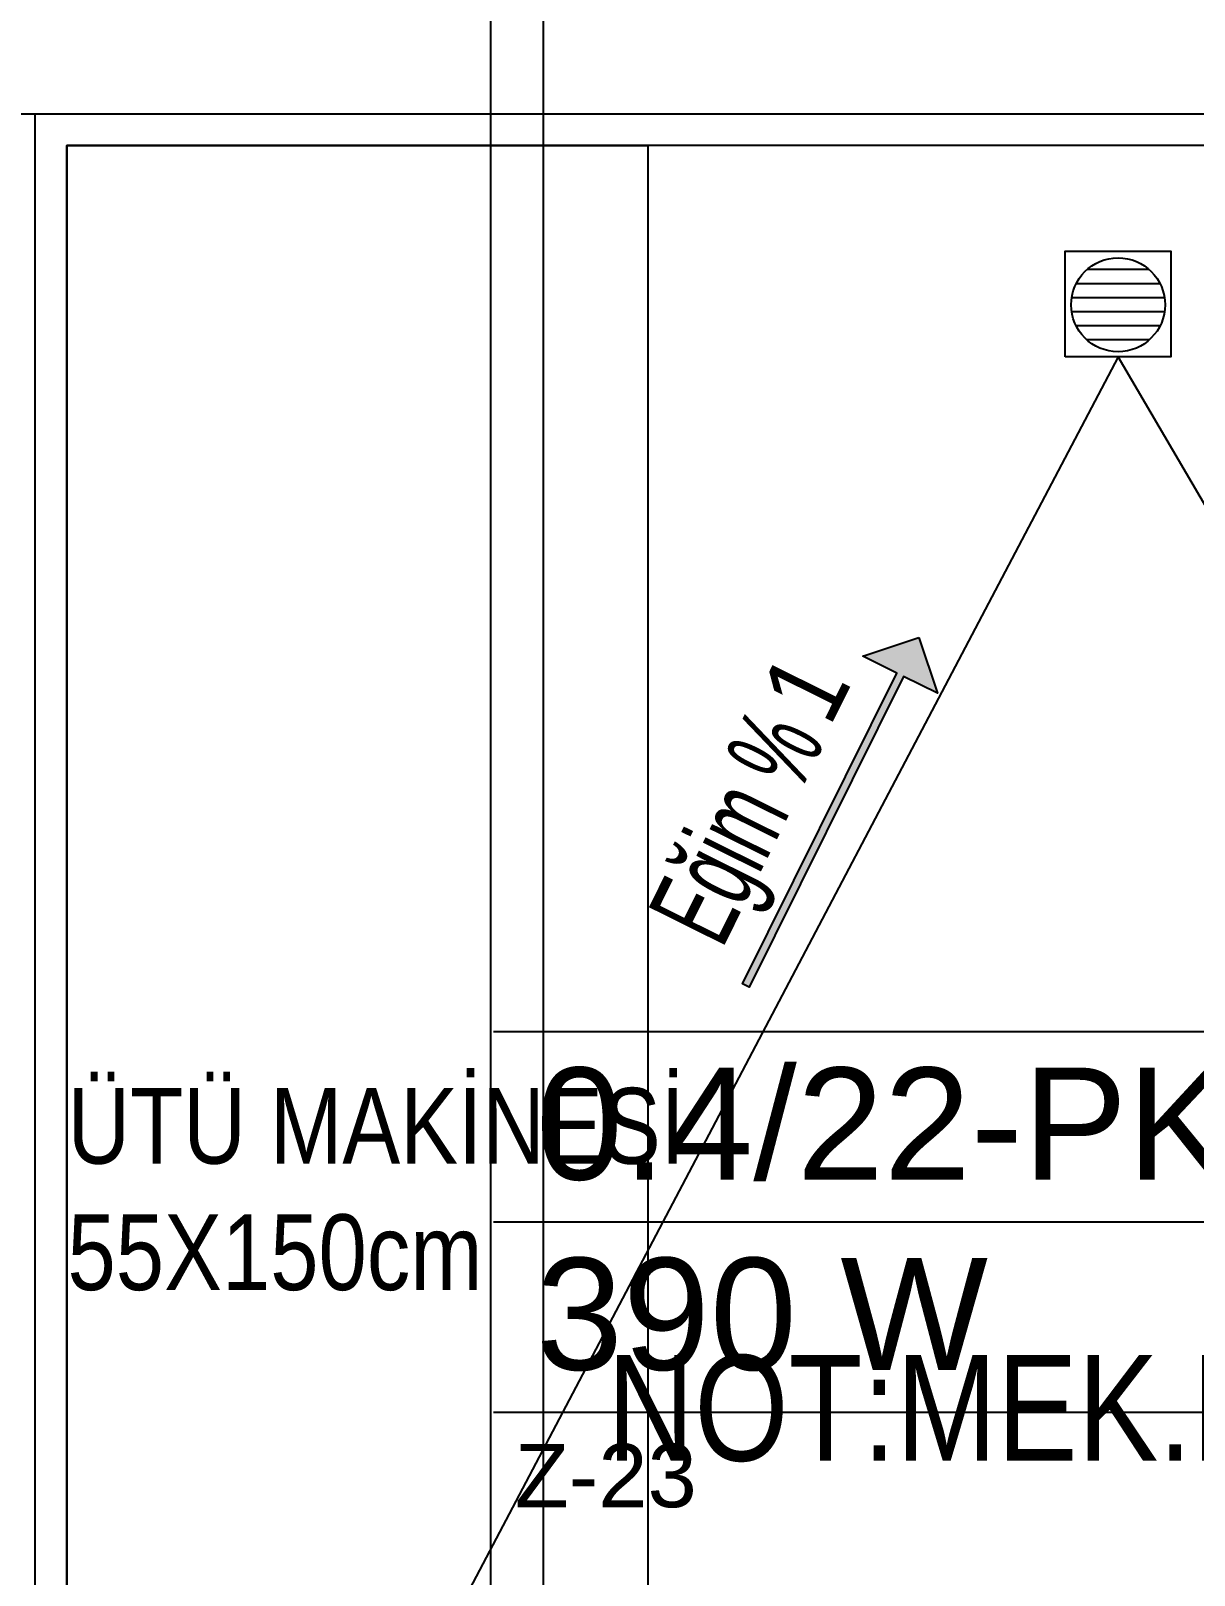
# Model space of a CAD drawing. Header units: inches. Extents: x 21 to 38546, y 13 to 15001.
# Drawn here: x 5806.4 to 5916.5, y 1953.8 to 2099.9 of the extents above; entities that cross this region are included whole.
import ezdxf

# ---------------------------------------------------------------- set-up
doc = ezdxf.new("R2010")
doc.units = ezdxf.units.IN
doc.header["$MEASUREMENT"] = 0
doc.set_wipeout_variables(frame=1)
for name, color, linetype in [('pex_boru_dönüş', 5, 'Continuous'), ('pex_boru_gidiş', 1, 'Continuous'), ('RAD-MAHAL', 2, 'Continuous')]:
    doc.layers.add(name, color=color, linetype=linetype)
for name, color, linetype, lineweight in [('Z_MİM_-KM-CERAMIC-09', 8, 'Continuous', 25), ('Z_MİM_-KM-DRAINER', 8, 'Continuous', 25), ('Z_MİM_-KM-ELECTRIC', 8, 'Continuous', 25), ('Z_MİM_-KM-PATTERN-00', 8, 'Continuous', 25), ('Z_MİM_-KM-Silik tarama', 8, 'Continuous', 25), ('Z_MİM_-KM-TEXT', 8, 'Continuous', 25), ('Z_MİM_-KM-TEXT-DETAIL', 8, 'Continuous', 25), ('Z_MİM_-KM-WALL', 8, 'Continuous', 25), ('Z_MİM_00', 8, 'Continuous', 25)]:
    doc.layers.add(name, color=color, linetype=linetype, lineweight=lineweight)
doc.styles.add('-KM-OLCU', font='ARIALN.TTF')
doc.styles.add('Arial Narrow', font='ARIALN.TTF', dxfattribs={"height": 8})
doc.styles.get("Standard").update_dxf_attribs({"font": 'arial.ttf'})

# ---------------------------------------------------------------- blocks, each defined once
blk = doc.blocks.new('A$C826bba3a')
at = {"ltscale": 0.5}
blk.add_lwpolyline([(0, 150), (55, 150), (55, 0), (0, 0)], close=True, dxfattribs=at)
at = {"layer": 'Z_MİM_-KM-TEXT-DETAIL', "color": 7, "insert": (0.06, 60.83), "char_height": 7.1737, "attachment_point": 1, "style": '-KM-OLCU'}
blk.add_mtext_dynamic_manual_height_columns('ÜTÜ MAKİNESİ\\P55X150cm', width=76.6472, gutter_width=12.5, heights=[0], dxfattribs=at)
blk = doc.blocks.new('*U232')
blk.add_wipeout([(10, 0), (0, 0), (0, 10), (10, 10)])
at = {"layer": 'Z_MİM_-KM-DRAINER'}
blk.add_lwpolyline([(0, 0), (0, 10), (10, 10), (10, 0)], close=True, dxfattribs=at)
at = {"layer": 'Z_MİM_-KM-Silik tarama'}
for p, q in [((7.93, 8.27), (2.07, 8.27)), ((8.96, 6.93), (1.03, 6.93)), ((9.43, 5.6), (0.61, 5.6)), ((9.38, 4.27), (0.56, 4.27)), ((8.96, 2.93), (1.03, 2.93)), ((7.93, 1.6), (2.07, 1.6))]:
    blk.add_line(p, q, dxfattribs=at)
blk.add_circle((5, 4.93), 4.44, dxfattribs=at)
blk = doc.blocks.new('*U229')
at = {"layer": 'Z_MİM_-KM-PATTERN-00'}
h = blk.add_hatch(color=256, dxfattribs=at)
h.dxf.hatch_style = 1
h.paths.add_polyline_path([(36.77, 3.94), (40.7, 7.87), (40.7, 4.29), (73.53, 4.29), (73.53, 3.58), (40.7, 3.58), (40.7, 0)])
at = {"linetype": 'Continuous'}
blk.add_lwpolyline([(36.77, 3.94), (40.7, 7.87), (40.7, 4.29), (73.53, 4.29), (73.53, 3.58), (40.7, 3.58), (40.7, 0)], close=True, dxfattribs=at)
at = {"color": 7, "style": '-KM-OLCU'}
blk.add_attdef('E', (48.18, 0.21), '', height=7.5, rotation=180, dxfattribs=at)
at = {"layer": 'Z_MİM_-KM-TEXT', "color": 7, "style": 'Arial Narrow', "width": 0.7}
blk.add_text('Eğim %%%', height=8, rotation=180, dxfattribs=at).set_placement((71.51, 0.42))
blk = doc.blocks.new('IS_RADYATOR_TAG_MRD')
at = {"layer": 'RAD-MAHAL'}
blk.add_line((0, 18), (130, 18), dxfattribs=at)
blk.add_lwpolyline([(0, 0), (130, 0), (130, 36), (0, 36)], dxfattribs=at)

msp = doc.modelspace()

# ---------------------------------------------------------------- linework, layer by layer
at = {"layer": 'Z_MİM_-KM-CERAMIC-09'}
msp.add_lwpolyline([(6008.76, 2089.08), (5809.76, 2089.08), (5809.76, 1880.08), (6018.76, 1880.08), (6018.76, 2009.08), (6008.76, 2009.08)], close=True, dxfattribs=at)
at = {"layer": 'Z_MİM_-KM-WALL'}
for p, q in [((5586.76, 2092.08), (6011.76, 2092.08)), ((5806.76, 1877.08), (5806.76, 2092.08))]:
    msp.add_line(p, q, dxfattribs=at)

# ---------------------------------------------------------------- block references
at = {"layer": 'RAD-MAHAL'}
msp.add_blockref('IS_RADYATOR_TAG_MRD', (5850.15, 1969.23), dxfattribs=at)
at = {"layer": 'Z_MİM_-KM-ELECTRIC', "ltscale": 0.5}
msp.add_blockref('A$C826bba3a', (5809.76, 1939.08), dxfattribs=at)
at = {"layer": 'Z_MİM_00', "rotation": 243.587682340396}
msp.add_blockref('*U229', (5903.21, 2077.21), dxfattribs=at).add_auto_attribs({'E': '1'})

# ---------------------------------------------------------------- texts
at = {"layer": 'RAD-MAHAL'}
for s, height, p in [('0.4/22-PKKP/500', 10.6, (5854.15, 1991.23)), ('390 W', 10.6, (5854.15, 1973.23)), ('Z-23', 6, (5852.15, 1960.23))]:
    msp.add_text(s, height=height, dxfattribs=at).set_placement(p)
at = {"layer": 'Z_MİM_-KM-TEXT-DETAIL', "color": 7, "ltscale": 0.2, "insert": (5819.69, 1974.63), "char_height": 10, "attachment_point": 1, "style": '-KM-OLCU'}
msp.add_mtext_dynamic_manual_height_columns('\\pxqc;NOT:MEK.HVL.', width=163.2199, gutter_width=12.5, heights=[0], dxfattribs=at)

# ---------------------------------------------------------------- next in the draw order: block references
at = {"layer": 'Z_MİM_-KM-DRAINER'}
msp.add_blockref('*U232', (5904.26, 2069.08), dxfattribs=at)

# ---------------------------------------------------------------- next in the draw order: linework, layer by layer
at = {"layer": 'pex_boru_dönüş'}
msp.add_lwpolyline([(6215.78, 1876.33), (6215.78, 1828.23), (5854.88, 1828.23), (5854.88, 2550.26)], dxfattribs=at)
at = {"layer": 'pex_boru_gidiş'}
msp.add_lwpolyline([(6220.78, 1869.33), (6220.78, 1823.23), (5849.88, 1823.23), (5849.88, 2550.26)], dxfattribs=at)
at = {"layer": 'Z_MİM_-KM-PATTERN-00'}
msp.add_lwpolyline([(6021.76, 1877.08), (5909.26, 2069.08), (5809.76, 1880.08)], dxfattribs=at)

doc.saveas('drawing.dxf')
